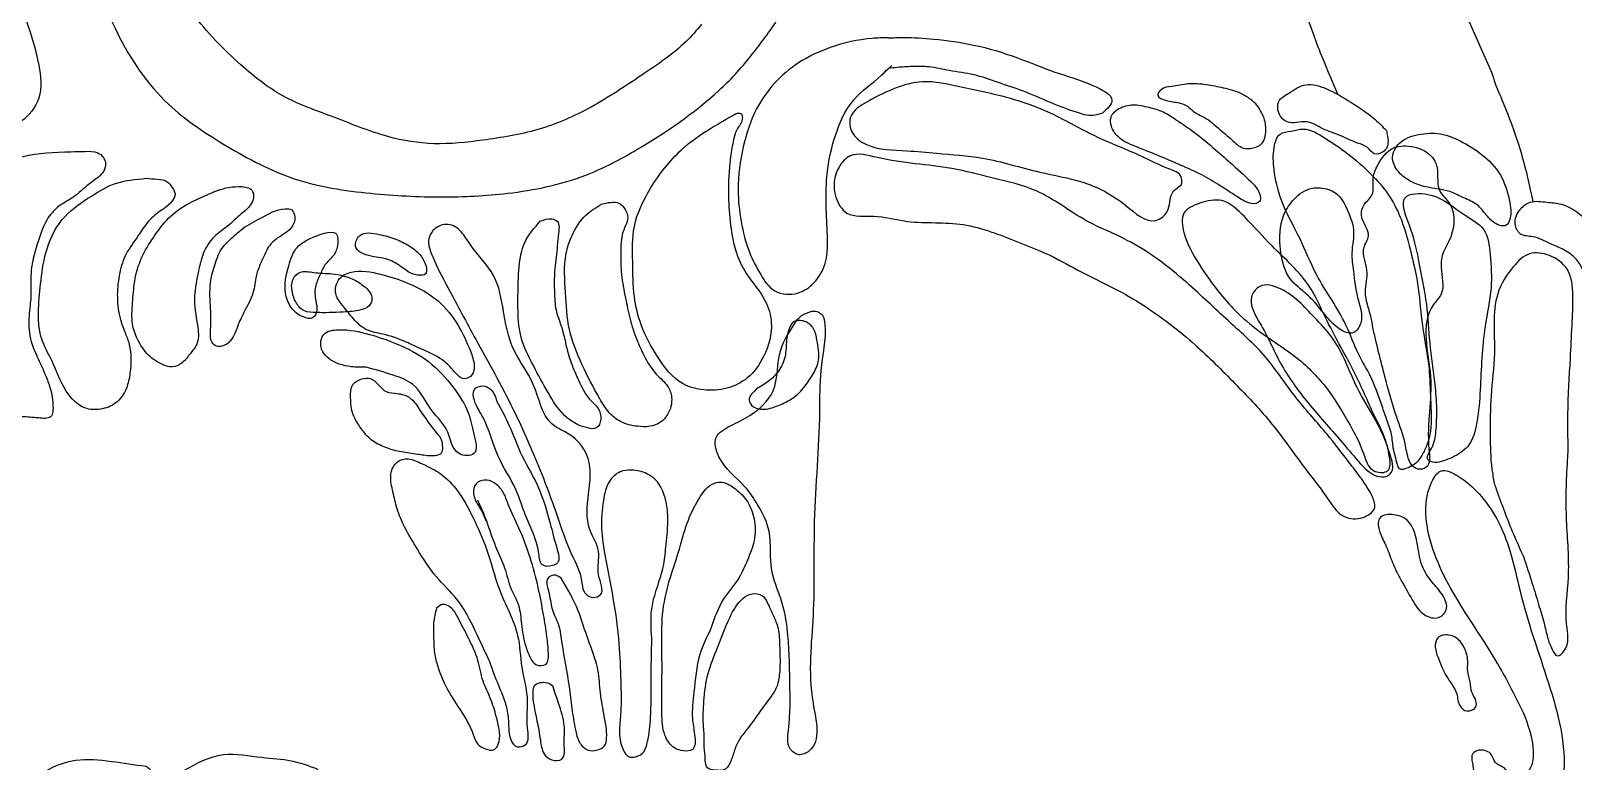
# Model space of a CAD drawing. Header units: millimetres. Extents: x 0 to 1128, y 0 to 3594.
# Drawn here: x 398 to 511.7, y 3425.9 to 3479.7 of the extents above; entities that cross this region are included whole.
import ezdxf

# ---------------------------------------------------------------- set-up
doc = ezdxf.new("R2010")
doc.units = ezdxf.units.MM
doc.layers.add('ceco.net 396 Corinthian column', color=7, linetype='Continuous')

msp = doc.modelspace()

# ---------------------------------------------------------------- linework, layer by layer
at = {"layer": 'ceco.net 396 Corinthian column'}
msp.add_lwpolyline([(435.77, 3530.87), (446.48, 3529.47), (458.35, 3525.9), (468.76, 3520.38), (476.4, 3515.67), (484.69, 3508.52), (493.96, 3498.1), (499, 3491.28), (502.09, 3484.79), (505.67, 3476.67), (505.99, 3475.69)], dxfattribs=at)
for points, knots in [([(538, 3455.1), (538, 3455.1), (537.17, 3462.76), (532.79, 3472.55), (527.93, 3487.28), (521.97, 3500.73), (513.03, 3512.15), (505.06, 3522.66), (496.92, 3530.96), (488.51, 3536.93), (480.5, 3541.17), (473.63, 3543.6), (467.62, 3547.02), (460.66, 3548.17), (453.06, 3548.61), (445.7, 3548.81), (438.8, 3548.99), (432.25, 3548.61), (427.93, 3547.92), (425.8, 3547.58), (425.56, 3547.52), (422.2, 3546.77), (416.24, 3544.61), (408.54, 3539.74), (402.63, 3533.16), (400.4, 3524.95), (398.02, 3517.62), (398.49, 3509.48), (398.85, 3501.45), (399.89, 3493.51), (401.85, 3486.35), (403.85, 3479.76), (407.57, 3474.29), (412.44, 3471.13), (417.34, 3468.48), (422.87, 3467.68), (428.13, 3467.39), (433.47, 3467.65), (438.44, 3468.66), (443.57, 3471.39), (447.64, 3474.17), (450.24, 3476.83), (451.17, 3478.02)], [0.3376614, 0.3376614, 0.3376614, 0.3376614, 0.3382944, 0.3515998, 0.360868, 0.3717395, 0.3829936, 0.3919379, 0.4001556, 0.4078907, 0.4140453, 0.4195997, 0.4235408, 0.4288041, 0.4345377, 0.4399676, 0.4446365, 0.4494088, 0.4540486, 0.4540486, 0.4540486, 0.4545871, 0.4614571, 0.4675179, 0.4741493, 0.4798402, 0.4856358, 0.4905795, 0.497184, 0.5030103, 0.5077316, 0.5131545, 0.51778, 0.521578, 0.5255443, 0.5296657, 0.5334308, 0.5369072, 0.5411632, 0.5441804, 0.549404, 0.5515082, 0.5515082, 0.5515082, 0.5515082]), ([(447.42, 3480.21), (447.06, 3479.77), (445.78, 3478.31), (442.91, 3476.4), (439.39, 3474.02), (435.43, 3472.29), (431.47, 3471.66), (427.75, 3471.24), (423.92, 3471.87), (420.39, 3473.38), (416.52, 3474.69), (413.1, 3477.38), (409.63, 3480.98), (407.27, 3485.27), (405.92, 3489.34), (404.66, 3493.1), (404.06, 3497.08), (403.68, 3501.57), (403.53, 3506.07), (403.15, 3510.55), (403.24, 3514.51), (403.9, 3518.06), (405.32, 3523), (406.68, 3528.89), (411.5, 3533.63), (415.4, 3537.38), (420.42, 3540.06), (425.95, 3541.95), (431.46, 3543.81), (437.18, 3544.41), (442.65, 3544.69), (449.35, 3544.97), (456.34, 3543.09), (463.65, 3541.84), (469.76, 3539.38), (475.33, 3536.73), (481, 3534.02), (486.66, 3529.6), (491.99, 3524.58), (497.05, 3518.91), (502.4, 3513.49), (507.66, 3507.77), (512.2, 3501.26), (515.75, 3494.98), (519.11, 3488.85), (521.97, 3483.15), (524.17, 3477.58), (525.37, 3472.47), (527.53, 3467.64), (529.22, 3462.94), (529.84, 3459.07), (530.09, 3457.66), (530.26, 3455.94)], [0.1414173, 0.1414173, 0.1414173, 0.1414173, 0.1426489, 0.1455933, 0.1487545, 0.1518165, 0.1547788, 0.1573651, 0.159833, 0.1630226, 0.1656089, 0.1685633, 0.1722784, 0.1763226, 0.178961, 0.1815104, 0.1848382, 0.1875854, 0.1911981, 0.1945302, 0.197267, 0.1996937, 0.2022624, 0.2083876, 0.2121994, 0.2165496, 0.2200131, 0.224325, 0.2291429, 0.2324503, 0.2366637, 0.2409541, 0.2467774, 0.2521241, 0.2568884, 0.2608769, 0.2654286, 0.2703562, 0.2762446, 0.2811817, 0.2866854, 0.2926408, 0.2978881, 0.3037268, 0.3081588, 0.3129326, 0.3174277, 0.3210177, 0.324186, 0.3288149, 0.3316196, 0.3318436, 0.3318436, 0.3318436, 0.3318436]), ([(384, 3533.92), (382.66, 3531.68), (379.11, 3525.75), (379.83, 3515.24), (378.46, 3505.19), (379.5, 3496.36), (381.2, 3488.88), (383.44, 3482.2), (386.01, 3476.89), (389.18, 3473.75), (392.12, 3471.82), (394.79, 3472.15), (397.26, 3472.75), (398.88, 3474.77), (398.57, 3477.6), (397.36, 3481.29), (395.75, 3486.26), (394.23, 3492.78), (392.85, 3499.33), (391.95, 3506.43), (392.24, 3513.56), (392.91, 3520.69), (394.97, 3526.26), (395.27, 3529.62), (395.65, 3532.69), (392.44, 3532.15), (389.94, 3532.58), (387.66, 3533.68), (385.65, 3534.35), (384.56, 3534.06), (384, 3533.92)], [0, 0, 0, 0, 0.0306123, 0.0810081, 0.1206157, 0.1519404, 0.1862542, 0.2119886, 0.2361488, 0.2555156, 0.2650517, 0.2765123, 0.2861373, 0.2948867, 0.3044865, 0.3183326, 0.3417811, 0.3664871, 0.3982415, 0.4216022, 0.4516764, 0.4830858, 0.5073809, 0.5196165, 0.5270211, 0.536585, 0.5483099, 0.5596855, 0.5662157, 0.5729088, 0.5729088, 0.5729088, 0.5729088]), ([(451.17, 3478.02), (451.82, 3478.85), (453.6, 3481.12), (455.41, 3485.89), (457.16, 3491.69), (457.39, 3498.68), (457.19, 3506.09), (455.73, 3513.97), (451.29, 3520.81), (446.19, 3526.82), (440.09, 3530.05), (433.99, 3531.35), (427.92, 3530.36), (421.65, 3528.01), (416.68, 3522.96), (414.43, 3516.36), (413.35, 3508.83), (414.07, 3501.41), (416.02, 3494.34), (419.67, 3488.77), (424.72, 3485.77), (429.91, 3484.5), (433.07, 3485.51), (434.52, 3485.98)], [0, 0, 0, 0, 0.0125503, 0.0342219, 0.0603169, 0.0845329, 0.1170004, 0.1491686, 0.1782946, 0.2131798, 0.2421209, 0.258768, 0.2867932, 0.3141331, 0.3373985, 0.368765, 0.3954369, 0.427803, 0.4568552, 0.4825902, 0.5047343, 0.525754, 0.5437021, 0.5437021, 0.5437021, 0.5437021]), ([(452.1, 3519.41), (451.05, 3520.47), (459.46, 3516.81), (462.77, 3515.4), (470.12, 3510.61), (475.31, 3505.66), (479.88, 3500.67), (483.44, 3495.76), (486.84, 3491.13), (489.32, 3486.17), (491.37, 3482.38), (492.5, 3479.67), (492.85, 3478.51), (494.34, 3475.03)], [0, 0, 0, 0, 0.00320952, 0.00868314, 0.01429805, 0.01991591, 0.02460765, 0.02873317, 0.03297341, 0.03694678, 0.04062835, 0.04225025, 0.04324889, 0.04324889, 0.04324889, 0.04324889]), ([(461.2, 3479.21), (460.8, 3479.21), (459.35, 3479.17), (457.06, 3478.65), (453.9, 3477.19), (451.48, 3474.56), (450.39, 3471.12), (450, 3468.28), (450.29, 3465.67), (450.82, 3463.52), (451.7, 3461.82), (452.7, 3460.31), (454.49, 3460.2), (455.84, 3461.11), (456.78, 3462.76), (456.66, 3465.59), (456.48, 3468.75), (457.2, 3472.05), (458.39, 3474.77), (460.29, 3476.01), (461.19, 3476.95), (461.45, 3477.16)], [0.00293554, 0.00293554, 0.00293554, 0.00293554, 0.00379088, 0.00606417, 0.00792895, 0.01122402, 0.01334612, 0.01563438, 0.01731952, 0.01899944, 0.02033034, 0.0214809, 0.02267738, 0.02369913, 0.02488712, 0.02656788, 0.02965169, 0.03169971, 0.03382939, 0.03578507, 0.0365184, 0.0365184, 0.0365184, 0.0365184]), ([(461.2, 3479.21), (460.8, 3479.21), (459.35, 3479.17), (457.06, 3478.65), (453.9, 3477.19), (451.48, 3474.56), (450.39, 3471.12), (450, 3468.28), (450.29, 3465.67), (450.82, 3463.52), (451.7, 3461.82), (452.7, 3460.31), (454.49, 3460.2), (455.84, 3461.11), (456.78, 3462.76), (456.66, 3465.59), (456.48, 3468.75), (457.2, 3472.05), (458.39, 3474.77), (460.29, 3476.01), (461.19, 3476.95), (461.19, 3476.95)], [0.00293554, 0.00293554, 0.00293554, 0.00293554, 0.00379088, 0.00606417, 0.00792895, 0.01122402, 0.01334612, 0.01563438, 0.01731952, 0.01899944, 0.02033034, 0.0214809, 0.02267738, 0.02369913, 0.02488712, 0.02656788, 0.02965169, 0.03169971, 0.03382939, 0.03578507, 0.0365184, 0.0365184, 0.0365184, 0.0365184]), ([(461.2, 3479.21), (461.57, 3479.22), (462.68, 3479.26), (464.79, 3479.13), (467.64, 3478.73), (470.58, 3477.84), (473.55, 3476.6), (475.67, 3476.03), (478.2, 3474.79), (477.33, 3473.97), (476.99, 3473.66)], [0, 0, 0, 0, 0.00443875, 0.01329793, 0.02513215, 0.03857519, 0.05029833, 0.06204435, 0.06921484, 0.07380199, 0.07380199, 0.07380199, 0.07380199]), ([(476.99, 3473.66), (476.75, 3473.58), (476.11, 3473.38), (474.78, 3473.8), (473.09, 3474.43), (471.18, 3475.31), (469.28, 3475.9), (467.51, 3476.56), (465.79, 3476.73), (464.29, 3477.12), (463, 3477.1), (462, 3477.05), (461.41, 3476.97), (461.19, 3476.95)], [0, 0, 0, 0, 0.00293345, 0.00780829, 0.01596082, 0.02479986, 0.0326956, 0.03981642, 0.04716396, 0.05318957, 0.05820428, 0.06249785, 0.06520881, 0.06520881, 0.06520881, 0.06520881]), ([(482.8, 3468.37), (482.53, 3468.18), (481.87, 3467.71), (482.03, 3466.41), (480.47, 3465.24), (478.34, 3467.34), (475.72, 3468.68), (471.95, 3469.31), (468.48, 3470.44), (465.14, 3470.64), (462.29, 3470.95), (460.01, 3470.91), (458.42, 3472.07), (458.2, 3473.69), (459.9, 3474.65), (461.61, 3475.54), (463.93, 3476.18), (466.79, 3475.5), (469.9, 3474.9), (473.29, 3473.71), (476.33, 3471.89), (479.48, 3470.71), (481.43, 3469.68), (482.82, 3469.22), (482.85, 3468.61), (482.81, 3468.41), (482.8, 3468.37)], [0, 0, 0, 0, 0.003702, 0.0091885, 0.0134744, 0.0231659, 0.0379242, 0.0505418, 0.0678892, 0.0814533, 0.0901532, 0.102348, 0.1078057, 0.1119237, 0.1194207, 0.1277132, 0.1361249, 0.1470581, 0.1621301, 0.1741658, 0.1895645, 0.2045521, 0.2132805, 0.2175588, 0.2194223, 0.2199333, 0.2199333, 0.2199333, 0.2199333]), ([(488.4, 3474.23), (488.61, 3473.88), (489.02, 3473.23), (489.06, 3472.23), (488.84, 3471.36), (488.11, 3471.04), (487.23, 3471), (486.45, 3471.77), (485.55, 3472.53), (484.65, 3473.33), (483.74, 3473.67), (483.25, 3474.23), (482.51, 3474.47), (481.84, 3474.52), (480.87, 3474.84), (481.37, 3475.57), (482.23, 3475.61), (483.33, 3475.88), (484.63, 3475.77), (485.94, 3475.51), (487.08, 3475.22), (487.89, 3474.7), (488.24, 3474.38), (488.4, 3474.23)], [0, 0, 0, 0, 0.00484816, 0.00894975, 0.01176917, 0.01478948, 0.0176828, 0.02182961, 0.02695347, 0.03211146, 0.03599831, 0.03822027, 0.04081662, 0.04474168, 0.04755259, 0.04949487, 0.05277407, 0.05765023, 0.06296033, 0.06811434, 0.07368046, 0.07682314, 0.07938507, 0.07938507, 0.07938507, 0.07938507]), ([(497.92, 3472.37), (497.61, 3472.69), (496.83, 3473.49), (495.27, 3474.48), (493.71, 3475.44), (491.97, 3475.97), (490.88, 3475.21), (489.86, 3474.64), (489.89, 3473.61), (490.7, 3472.7), (492.05, 3473.26), (493.24, 3472.42), (494.54, 3472.05), (495.58, 3471.48), (496.54, 3471.23), (496.95, 3470.53), (497.65, 3470.71), (498.05, 3471.18), (498.05, 3471.79), (497.96, 3472.18), (497.92, 3472.37)], [0, 0, 0, 0, 0.00525106, 0.01338173, 0.02172902, 0.02760958, 0.03327117, 0.03705192, 0.04038012, 0.04399364, 0.04976861, 0.05484255, 0.06032747, 0.06589736, 0.06907695, 0.0717503, 0.07423336, 0.07628003, 0.07873071, 0.08112194, 0.08112194, 0.08112194, 0.08112194]), ([(505.99, 3475.69), (506.47, 3474.57), (507.28, 3472.64), (508.09, 3469.97), (508.44, 3468.45), (508.72, 3467.13)], [0, 0, 0, 0, 0.002620993, 0.004509743, 0.005979415, 0.005979415, 0.005979415, 0.005979415]), ([(449.91, 3473.6), (449.3, 3473.25), (447.91, 3472.47), (445.59, 3470.85), (443.67, 3468.34), (442.27, 3465.49), (442.35, 3462.69), (442.36, 3460.26), (442.93, 3457.84), (444.13, 3455.65), (445.59, 3453.68), (447.62, 3453.15), (449.3, 3453.26), (450.97, 3454.07), (452.2, 3455.83), (452.77, 3457.91), (452.13, 3460.13), (450.72, 3461.61), (449.8, 3463.61), (449.5, 3465.67), (449.38, 3467.52), (449.42, 3469.11), (449.54, 3470.42), (449.73, 3471.51), (449.93, 3472.37), (450.31, 3472.83), (450.46, 3473.25), (450.39, 3473.64), (450.09, 3473.69), (449.96, 3473.62), (449.91, 3473.6)], [0, 0, 0, 0, 0.0084307, 0.0190149, 0.0334644, 0.0457084, 0.055997, 0.0662845, 0.0747955, 0.0852224, 0.0962222, 0.1024938, 0.1092858, 0.1160167, 0.1238898, 0.1341669, 0.1406739, 0.1504101, 0.1581489, 0.1665558, 0.1750918, 0.1802527, 0.1855761, 0.1907027, 0.1935486, 0.1958749, 0.1976696, 0.19884, 0.199976, 0.200604, 0.200604, 0.200604, 0.200604]), ([(488.12, 3468.43), (487.61, 3468.91), (486.69, 3469.77), (485.23, 3471.03), (483.9, 3472.18), (482.57, 3473.06), (481.5, 3473.8), (480.38, 3474.1), (479.28, 3474.36), (478.25, 3474.1), (477.51, 3473.47), (477.61, 3472.57), (478.24, 3471.66), (479.64, 3471.1), (481.2, 3470.5), (482.78, 3469.8), (484.3, 3469.15), (485.56, 3468.37), (486.64, 3467.67), (487.46, 3467.13), (488.2, 3466.87), (488.71, 3467.21), (488.59, 3467.7), (488.39, 3468.08), (488.21, 3468.32), (488.12, 3468.43)], [0, 0, 0, 0, 0.008401, 0.0150104, 0.0230138, 0.0293659, 0.034041, 0.0383714, 0.0431533, 0.0472983, 0.050811, 0.0534772, 0.0572391, 0.0635827, 0.0707605, 0.0774906, 0.0841594, 0.0903515, 0.0952579, 0.0993305, 0.1023988, 0.1037801, 0.1056, 0.1074953, 0.1091425, 0.1091425, 0.1091425, 0.1091425]), ([(498.42, 3448.94), (498.47, 3448.75), (498.59, 3448.35), (498.68, 3447.86), (498.88, 3447.26), (499.57, 3447.51), (500.12, 3447.82), (500.59, 3448.45), (500.95, 3449.24), (501.32, 3450.63), (501.14, 3452.53), (501.13, 3455.14), (500.51, 3457.83), (500.34, 3460.81), (499.74, 3463.4), (499.13, 3465.68), (498.24, 3467.52), (496.93, 3469.08), (495.3, 3470.55), (493.61, 3471.69), (492.06, 3472.66), (490.93, 3472.31), (489.91, 3472.22), (489.53, 3470.9), (489.61, 3469.3), (490.14, 3466.95), (491.57, 3464.53), (492.84, 3461.26), (494.81, 3458.69), (495.71, 3456.01), (496.85, 3454.22), (497.42, 3452.56), (497.94, 3451.09), (498.33, 3450.03), (498.39, 3449.28), (498.42, 3448.94)], [0, 0, 0, 0, 0.0023244, 0.0049394, 0.0062787, 0.0088443, 0.0114652, 0.0143425, 0.0178255, 0.0220019, 0.0312845, 0.0402791, 0.0531535, 0.0639997, 0.0758471, 0.0847534, 0.0921202, 0.1000032, 0.1089115, 0.1180557, 0.1250415, 0.128688, 0.1319612, 0.1362493, 0.1426873, 0.1517666, 0.1643599, 0.1760842, 0.193467, 0.2024196, 0.2094835, 0.218717, 0.2232092, 0.2280902, 0.2321503, 0.2321503, 0.2321503, 0.2321503]), ([(496.94, 3457.72), (497.25, 3456.44), (497.77, 3454.26), (498.57, 3451.45), (499.31, 3449.55), (499.46, 3448.24), (499.89, 3447.46), (500.46, 3447.35), (501.2, 3447.64), (500.77, 3450.57), (501.72, 3453.91), (500.24, 3458.46), (502.33, 3460.54), (501.86, 3462.02), (502.03, 3463.37), (502.89, 3464.71), (503.16, 3466.69), (501.42, 3468.05), (501.97, 3469.83), (500.86, 3470.89), (499.75, 3471.25), (498.25, 3471.32), (497.31, 3470), (496.82, 3468.79), (497.1, 3467.6), (496.11, 3466.95), (496, 3465.72), (496.89, 3464.73), (495.94, 3463.51), (496.73, 3462.08), (496.16, 3460.38), (496.76, 3458.96), (496.89, 3458.05), (496.94, 3457.72)], [0, 0, 0, 0, 0.0157252, 0.0267283, 0.0349578, 0.0398018, 0.0425392, 0.0448296, 0.0460401, 0.0514979, 0.0728139, 0.09392, 0.0977791, 0.1056307, 0.1101672, 0.1136799, 0.1246738, 0.1294772, 0.1376728, 0.1425942, 0.1459332, 0.1517741, 0.158765, 0.1632357, 0.1675034, 0.1714978, 0.1755614, 0.1808136, 0.1846479, 0.1912148, 0.1977357, 0.2048654, 0.208779, 0.208779, 0.208779, 0.208779]), ([(507.03, 3467.06), (506.88, 3467.68), (506.57, 3468.98), (505.23, 3470.5), (503.62, 3471.52), (501.98, 3472.26), (500.3, 3472.15), (498.89, 3471.67), (498.18, 3470.42), (498.7, 3469.34), (499.62, 3468.61), (500.95, 3468.11), (502.42, 3468.03), (503.61, 3467.39), (504.64, 3466.99), (505.28, 3466.14), (505.85, 3465.49), (506.77, 3465.2), (507.05, 3465.83), (507.13, 3466.39), (507.07, 3466.81), (507.03, 3467.06)], [0, 0, 0, 0, 0.0074677, 0.01577771, 0.0232217, 0.03033845, 0.03676807, 0.0428254, 0.04743975, 0.05186772, 0.05577383, 0.06144078, 0.06846135, 0.07298071, 0.07739404, 0.08145151, 0.08518553, 0.08827003, 0.09026939, 0.09219658, 0.09523184, 0.09523184, 0.09523184, 0.09523184]), ([(400.9, 3470.81), (399.71, 3470.77), (397.57, 3470.69), (394.5, 3469.46), (391.3, 3467.66), (390.75, 3463.76), (390.88, 3460.41), (391.63, 3457.76), (392.32, 3455.57), (393.24, 3453.96), (394.13, 3452.43), (395.51, 3451.34), (397.15, 3451.28), (398.34, 3451.2), (399.6, 3451.06), (399.61, 3452.4), (399.42, 3453.38), (398.95, 3454.56), (398.45, 3455.63), (397.87, 3456.96), (397.75, 3458.45), (398.04, 3460.21), (397.85, 3462.16), (398.47, 3464.15), (399.04, 3465.82), (400.04, 3466.9), (401.22, 3467.44), (402.05, 3468.32), (402.86, 3468.85), (403.39, 3469.36), (403.52, 3469.94), (403.32, 3470.46), (402.78, 3470.85), (401.91, 3470.84), (401.25, 3470.82), (400.9, 3470.81)], [0, 0, 0, 0, 0.014063, 0.0252678, 0.0395687, 0.0547777, 0.0684558, 0.0800107, 0.0874343, 0.0957401, 0.1020568, 0.1085764, 0.1156661, 0.1205884, 0.1241129, 0.1276846, 0.1332285, 0.1370999, 0.1425759, 0.1473766, 0.1543024, 0.1600102, 0.1686266, 0.1773186, 0.184649, 0.1894445, 0.1943227, 0.1999519, 0.2036413, 0.2059605, 0.2084274, 0.2102831, 0.2122481, 0.2159972, 0.2202124, 0.2202124, 0.2202124, 0.2202124]), ([(496.74, 3445.68), (496.74, 3445.68), (496.74, 3445.68), (497.29, 3444.45), (496.08, 3443.65), (494.49, 3443.77), (493.39, 3445.62), (491.55, 3447.86), (489.52, 3450.87), (486.67, 3453.8), (483.79, 3456.73), (480.85, 3458.99), (478.1, 3460.66), (475.72, 3461.74), (473.28, 3463.17), (470.17, 3464.39), (466.55, 3465.79), (462.92, 3465.43), (460.28, 3466.22), (458.15, 3465.88), (457.03, 3467.7), (457.21, 3469.42), (458.53, 3470.89), (461.68, 3469.94), (465.07, 3469.87), (468.97, 3468.83), (472.53, 3468.06), (475.42, 3465.7), (479.51, 3464.14), (482.96, 3461.49), (486.05, 3458.47), (489.07, 3455.89), (491.07, 3452.73), (493.42, 3450.2), (494.91, 3448.23), (495.91, 3446.95), (496.35, 3446.33), (496.74, 3445.68)], [0, 0, 0, 0, 0.00141345, 0.00219413, 0.00294089, 0.00394091, 0.0053544, 0.00719283, 0.0103444, 0.01305831, 0.0159932, 0.01917751, 0.02101592, 0.02289604, 0.02480019, 0.02708435, 0.03008966, 0.03303636, 0.03465314, 0.03609187, 0.03711716, 0.0387213, 0.03955292, 0.04098434, 0.04497832, 0.04722106, 0.04958782, 0.05271505, 0.05504547, 0.05896225, 0.06193494, 0.06437125, 0.06747031, 0.0699037, 0.07179691, 0.07276823, 0.07341438, 0.07341438, 0.07341438, 0.07341438]), ([(406.48, 3468.85), (405.7, 3468.78), (404.25, 3468.66), (402.29, 3467.47), (400.26, 3466.13), (399.05, 3463.8), (398.7, 3461.41), (398.48, 3459.22), (398.55, 3457.12), (399.68, 3455.22), (400.29, 3453.29), (401.66, 3451.81), (403.12, 3451.75), (404.33, 3452.19), (405.06, 3453.28), (405.36, 3454.84), (405.39, 3456.33), (404.83, 3457.64), (404.42, 3458.8), (404.28, 3460.27), (404.46, 3461.84), (404.93, 3463.37), (405.86, 3464.52), (406.56, 3465.71), (407.49, 3466.44), (408.26, 3466.94), (408.72, 3467.66), (408.37, 3468.21), (408.01, 3468.71), (407.26, 3468.79), (406.75, 3468.83), (406.48, 3468.85)], [0, 0, 0, 0, 0.0091667, 0.01713, 0.0269281, 0.0378101, 0.047135, 0.0556175, 0.0642919, 0.0714642, 0.0813924, 0.0887531, 0.0933497, 0.0980968, 0.1035239, 0.1080523, 0.1170407, 0.1206077, 0.1250633, 0.1316169, 0.137995, 0.1439548, 0.1503075, 0.1554878, 0.1603613, 0.1639949, 0.1669097, 0.169038, 0.1711591, 0.1740667, 0.177376, 0.177376, 0.177376, 0.177376]), ([(413.54, 3468.24), (413.21, 3468.24), (412.29, 3468.22), (410.93, 3467.62), (409.34, 3466.93), (407.96, 3465.88), (406.97, 3464.46), (406.04, 3463.01), (405.57, 3461.33), (405.47, 3459.68), (405.35, 3458.22), (405.8, 3456.89), (406.55, 3455.78), (407.51, 3455.14), (408.4, 3454.85), (409.16, 3455.18), (409.68, 3455.9), (410.42, 3456.76), (410.2, 3458.34), (409.91, 3460.02), (410.28, 3461.81), (410.6, 3463.34), (411.36, 3464.57), (412.52, 3465.29), (413.34, 3466.16), (414.14, 3466.74), (414.41, 3467.35), (414.38, 3467.79), (414.22, 3468.05), (413.93, 3468.2), (413.7, 3468.22), (413.54, 3468.24)], [0, 0, 0, 0, 0.00394, 0.010855, 0.0174338, 0.0247081, 0.0311201, 0.0379842, 0.0452193, 0.051578, 0.057702, 0.0624151, 0.0681381, 0.0732922, 0.0760206, 0.0788661, 0.0824794, 0.0866145, 0.0917179, 0.1003305, 0.1071444, 0.1132856, 0.118893, 0.1238374, 0.129333, 0.1331041, 0.1354172, 0.1369873, 0.138125, 0.1389213, 0.1408106, 0.1408106, 0.1408106, 0.1408106]), ([(492.63, 3459.73), (492.97, 3459.3), (493.53, 3458.59), (494.36, 3457.72), (495.51, 3457.19), (496.34, 3458.53), (495.67, 3460.08), (495.54, 3461.8), (495.27, 3463.47), (495.67, 3464.99), (495.08, 3466.43), (494.5, 3467.73), (493.29, 3468.19), (492.02, 3468.14), (490.97, 3467.27), (490.21, 3466.04), (489.99, 3464.42), (490.16, 3462.91), (490.71, 3461.36), (491.75, 3460.59), (492.39, 3459.97), (492.63, 3459.73)], [0, 0, 0, 0, 0.0064811, 0.0106279, 0.0150086, 0.0185228, 0.0260775, 0.0338945, 0.039303, 0.0461116, 0.051743, 0.0575301, 0.0623645, 0.0661219, 0.0721718, 0.0776359, 0.0831038, 0.0913551, 0.0956615, 0.1022397, 0.1062801, 0.1062801, 0.1062801, 0.1062801]), ([(502.79, 3448.26), (503.21, 3448.5), (504.19, 3449.07), (504.69, 3451.06), (504.9, 3454), (504.99, 3457.35), (505.75, 3460.65), (505.61, 3463), (505.37, 3465.21), (503.56, 3466.14), (502.15, 3467.37), (500.64, 3467.81), (498.66, 3467.56), (499.94, 3464.84), (500.34, 3462.51), (500.97, 3459.63), (501.09, 3456.63), (501.49, 3454.07), (501.67, 3451.91), (501.6, 3450.29), (501.46, 3449.13), (500.68, 3448.1), (501.56, 3447.82), (502.14, 3448.02), (502.57, 3448.17), (502.79, 3448.26)], [0, 0, 0, 0, 0.005534, 0.013124, 0.0227167, 0.0413704, 0.0527555, 0.0625458, 0.0701433, 0.0769505, 0.0852359, 0.0923052, 0.095812, 0.1056755, 0.1157647, 0.1281957, 0.1394935, 0.1518156, 0.1589281, 0.1655391, 0.1705836, 0.1741786, 0.176393, 0.1789684, 0.1817883, 0.1817883, 0.1817883, 0.1817883]), ([(416.16, 3464.45), (416.36, 3464.57), (416.76, 3464.81), (417.31, 3465.28), (417.5, 3465.94), (417.28, 3466.59), (416.18, 3466.66), (415.04, 3465.95), (413.62, 3465.25), (412.67, 3464.35), (411.93, 3463.64), (411.59, 3462.64), (411.16, 3461.42), (411.15, 3460.02), (411.26, 3458.7), (411.22, 3457.73), (411.17, 3456.84), (411.63, 3456.41), (412.2, 3456.45), (412.9, 3456.97), (413.21, 3458.07), (413.83, 3459.26), (414.47, 3460.47), (414.53, 3461.75), (414.97, 3462.71), (415.29, 3463.45), (415.65, 3464.07), (415.98, 3464.31), (416.16, 3464.45)], [0, 0, 0, 0, 0.0027477, 0.0056586, 0.0083579, 0.0106191, 0.0125275, 0.0201448, 0.0264364, 0.0312783, 0.0357229, 0.0384512, 0.0437189, 0.0511427, 0.0547943, 0.0595649, 0.0629651, 0.0646892, 0.0662819, 0.0693183, 0.0745071, 0.079486, 0.0853937, 0.0905298, 0.094439, 0.0979534, 0.1001851, 0.1028226, 0.1028226, 0.1028226, 0.1028226]), ([(440.08, 3466.96), (439.66, 3466.71), (438.72, 3466.15), (437.88, 3464.79), (437.21, 3462.85), (437.4, 3460.47), (437.53, 3457.67), (438.58, 3455.07), (439.65, 3453.01), (440.56, 3451.51), (441.54, 3450.78), (442.57, 3450.54), (443.58, 3450.5), (444.41, 3450.79), (445.07, 3451.54), (445.33, 3452.56), (444.93, 3453.67), (443.9, 3454.45), (443.21, 3455.68), (442.57, 3457.04), (442.12, 3458.46), (441.8, 3460.08), (441.46, 3461.72), (441.47, 3463.34), (441.47, 3464.66), (441.88, 3465.47), (442.05, 3466.14), (441.73, 3466.66), (441.33, 3467.12), (440.69, 3467.09), (440.29, 3467.01), (440.08, 3466.96)], [0, 0, 0, 0, 0.0057475, 0.0129729, 0.0184632, 0.0300372, 0.0409005, 0.0517618, 0.0630998, 0.0687737, 0.0723644, 0.0773761, 0.0810452, 0.084344, 0.0874863, 0.0926333, 0.0961113, 0.1008883, 0.1075785, 0.1126713, 0.1189553, 0.1252734, 0.1323135, 0.1388742, 0.14469, 0.1475152, 0.1498234, 0.1524542, 0.1544006, 0.1567834, 0.159392, 0.159392, 0.159392, 0.159392]), ([(496.94, 3451.53), (497.21, 3451.01), (497.75, 3449.97), (498.14, 3448.66), (498.28, 3447.11), (496.61, 3447.12), (496.19, 3448.94), (495.09, 3450.91), (493.66, 3453.39), (491.44, 3455.67), (488.96, 3457.19), (487.05, 3458.75), (485.49, 3460.49), (484.08, 3462.46), (483, 3464.35), (482.7, 3466.43), (484.25, 3467.1), (485.97, 3467.47), (487.74, 3465.78), (489.66, 3463.56), (492.2, 3461.4), (493.64, 3457.97), (495.41, 3454.99), (496.47, 3452.6), (496.94, 3451.53)], [0, 0, 0, 0, 0.0067599, 0.013807, 0.0177715, 0.0214717, 0.0284324, 0.0369014, 0.0493887, 0.0620879, 0.074444, 0.0840513, 0.091365, 0.1022873, 0.1126274, 0.1182823, 0.1238116, 0.1302533, 0.1383763, 0.1502096, 0.1665745, 0.1768031, 0.1940962, 0.2080107, 0.2080107, 0.2080107, 0.2080107]), ([(515.59, 3461.86), (515.45, 3462.24), (515.01, 3463.44), (513.82, 3464.79), (512.38, 3466.11), (511.12, 3466.99), (509.71, 3467.07), (508.58, 3467.27), (507.66, 3466.54), (507.26, 3465.59), (507.75, 3464.56), (508.91, 3464.62), (509.85, 3464.06), (510.93, 3463.65), (511.8, 3463.11), (512.38, 3462.24), (512.76, 3461.38), (513.33, 3460.59), (514.15, 3460.14), (515.16, 3460.26), (515.46, 3461.1), (515.54, 3461.59), (515.59, 3461.86)], [0, 0, 0, 0, 0.00486844, 0.01521272, 0.02084605, 0.02842266, 0.03264453, 0.03762016, 0.04132085, 0.04572214, 0.04910278, 0.05277242, 0.05813052, 0.06205016, 0.06663055, 0.07005228, 0.07432176, 0.07786284, 0.08142233, 0.08528651, 0.08795446, 0.09127091, 0.09127091, 0.09127091, 0.09127091]), ([(432.81, 3459.03), (432.66, 3459.96), (432.35, 3461.81), (430.67, 3463.39), (429.85, 3464.81), (428.92, 3465.62), (427.76, 3465.31), (427.11, 3464.26), (427.77, 3462.53), (429.09, 3460.11), (430.68, 3457.09), (432.84, 3453.28), (434.88, 3449.06), (436.56, 3444.67), (437.61, 3441.41), (438.61, 3439.63), (438.62, 3438.33), (439.33, 3437.82), (440.39, 3438.23), (439.53, 3439.77), (440.11, 3441.36), (438.26, 3443.98), (439.95, 3447.27), (438.06, 3449.94), (435.71, 3450.75), (435.3, 3453.73), (433.31, 3456.14), (432.95, 3458.2), (432.76, 3459.29)], [0, 0, 0, 0, 0.0109376, 0.0218482, 0.0262872, 0.0307272, 0.0352291, 0.0386593, 0.0442206, 0.0556028, 0.0725231, 0.0845654, 0.1079852, 0.1282412, 0.1406671, 0.1488388, 0.1521895, 0.1553931, 0.1575724, 0.1634589, 0.1703425, 0.177209, 0.198121, 0.205978, 0.2131992, 0.2258621, 0.2372823, 0.2502079, 0.2502079, 0.2502079, 0.2502079]), ([(435.54, 3465.71), (435.1, 3465.21), (434.25, 3464.23), (433.9, 3462.21), (433.88, 3459.88), (433.85, 3457.32), (435.01, 3455.03), (436.06, 3453.09), (437.03, 3451.49), (438.17, 3450.69), (438.96, 3450.44), (439.78, 3450.29), (440.07, 3451.14), (439.85, 3451.97), (439.08, 3452.55), (438.52, 3453.55), (437.99, 3454.73), (437.45, 3456.2), (437.21, 3457.73), (436.61, 3459.11), (436.57, 3460.47), (436.53, 3461.9), (436.76, 3463.27), (436.81, 3464.45), (436.94, 3465.17), (436.85, 3465.74), (436.23, 3465.93), (435.81, 3465.8), (435.54, 3465.71)], [0, 0, 0, 0, 0.0078616, 0.0151686, 0.0237418, 0.0358855, 0.0449265, 0.0538514, 0.0623539, 0.0669675, 0.0699727, 0.0725859, 0.0754449, 0.0786476, 0.0825149, 0.086466, 0.0922048, 0.0979856, 0.1050674, 0.1105479, 0.1157925, 0.1210145, 0.1276994, 0.1323645, 0.1349444, 0.1366438, 0.1384256, 0.1418044, 0.1418044, 0.1418044, 0.1418044]), ([(418.41, 3464.34), (418.12, 3464.17), (417.38, 3463.75), (416.9, 3462.22), (416.55, 3460.69), (417.07, 3459.26), (417.84, 3458.65), (418.79, 3458.4), (419.13, 3459.15), (418.94, 3459.9), (418.84, 3460.83), (419.28, 3461.67), (419.59, 3462.51), (420.29, 3463.07), (420.63, 3463.84), (420.64, 3465), (419.38, 3464.78), (418.78, 3464.51), (418.41, 3464.34)], [0, 0, 0, 0, 0.00385598, 0.00994788, 0.017956, 0.02243692, 0.02705032, 0.02976226, 0.03223706, 0.03508034, 0.03912621, 0.04288136, 0.04619727, 0.04963514, 0.05301613, 0.05669511, 0.05993332, 0.06507769, 0.06507769, 0.06507769, 0.06507769]), ([(425.86, 3463.88), (425.54, 3464.06), (424.83, 3464.44), (423.64, 3464.72), (422.23, 3464.99), (421.64, 3463.56), (423.14, 3463), (424.39, 3462.97), (425.34, 3462.27), (426.03, 3461.79), (426.57, 3461.69), (427.14, 3461.7), (427.16, 3462.29), (426.98, 3462.71), (426.63, 3463.33), (426.18, 3463.65), (425.86, 3463.88)], [0, 0, 0, 0, 0.00435882, 0.00949155, 0.01526744, 0.01843747, 0.02386947, 0.02945396, 0.03425778, 0.03742178, 0.03917144, 0.04109772, 0.04293013, 0.04484189, 0.04667292, 0.05129066, 0.05129066, 0.05129066, 0.05129066]), ([(511.33, 3448.86), (511.31, 3449.73), (511.26, 3451.98), (511.47, 3455.01), (511.6, 3457.94), (511.73, 3460.1), (511.54, 3462.2), (510.05, 3463.25), (508.39, 3463.51), (507.04, 3462.16), (505.58, 3459.79), (506.07, 3456.33), (505.57, 3452.91), (505.57, 3450.05), (505.59, 3447.88), (505.81, 3446.7), (505.87, 3446.35)], [0, 0, 0, 0, 0.010368, 0.0267781, 0.0363332, 0.0451451, 0.0531604, 0.0596243, 0.0655233, 0.0714505, 0.08077, 0.0981699, 0.110687, 0.1221896, 0.1322335, 0.1364862, 0.1364862, 0.1364862, 0.1364862]), ([(422.77, 3460.71), (422.49, 3460.93), (421.73, 3461.51), (420.3, 3461.86), (418.95, 3461.84), (417.85, 3462.1), (417.14, 3461.36), (417.19, 3460.49), (417.47, 3459.68), (418.05, 3458.95), (419.04, 3458.95), (419.99, 3458.93), (421.09, 3459), (422.09, 3459.04), (422.92, 3459.35), (423.16, 3459.88), (423.05, 3460.35), (422.87, 3460.58), (422.77, 3460.71)], [0, 0, 0, 0, 0.00422146, 0.01137842, 0.01670283, 0.02083022, 0.02360983, 0.02754276, 0.03046344, 0.03394042, 0.03772146, 0.04145636, 0.04559098, 0.05073717, 0.05348815, 0.0555856, 0.05699055, 0.05900625, 0.05900625, 0.05900625, 0.05900625]), ([(430.38, 3456.12), (430.1, 3456.76), (429.52, 3458.11), (428.03, 3459.98), (425.93, 3461.14), (423.76, 3461.81), (421.97, 3462.18), (420.55, 3461.53), (420.27, 3460.26), (421.06, 3459.36), (421.74, 3458.46), (422.66, 3457.56), (424.13, 3457.37), (425.45, 3456.87), (426.88, 3456.2), (428.16, 3455.66), (429.07, 3454.8), (429.72, 3453.88), (430.62, 3454.3), (430.71, 3455.2), (430.5, 3455.77), (430.38, 3456.12)], [0, 0, 0, 0, 0.0083367, 0.0174745, 0.0279531, 0.0362936, 0.0448955, 0.0488311, 0.0536644, 0.0577075, 0.0624272, 0.0674494, 0.0723393, 0.0795948, 0.084297, 0.0912971, 0.095695, 0.0998126, 0.1024032, 0.1052614, 0.1096778, 0.1096778, 0.1096778, 0.1096778]), ([(495.99, 3447.81), (495.56, 3448.31), (494.35, 3449.75), (492.29, 3452.02), (490.11, 3454.93), (489.01, 3457.63), (487.55, 3459.79), (488.7, 3461.21), (490.84, 3460.56), (492.3, 3458.88), (494.52, 3456.63), (495.45, 3453.74), (496.92, 3451.43), (497.75, 3449.81), (498.16, 3448.58), (498.61, 3447.25), (497.81, 3446.8), (496.9, 3446.86), (496.36, 3447.43), (495.99, 3447.81)], [0, 0, 0, 0, 0.0078226, 0.0223954, 0.0368608, 0.050136, 0.0592835, 0.0627932, 0.0689329, 0.0818993, 0.0899897, 0.1061561, 0.1170589, 0.122896, 0.1272861, 0.1338417, 0.1349002, 0.1377894, 0.143883, 0.143883, 0.143883, 0.143883]), ([(454.8, 3458.73), (454.44, 3458.4), (454.07, 3457.75), (452.84, 3456.14), (453.21, 3453.19), (451.23, 3451.4), (449.67, 3450.68), (448.19, 3449.86), (448.75, 3447.66), (450.41, 3446.53), (451.67, 3444.67), (452.71, 3442.63), (452.31, 3440.11), (453.35, 3437.86), (453.9, 3435.1), (453.91, 3431.8), (453.99, 3428.95), (453.65, 3426.92), (454.58, 3426.17), (456.37, 3427.06), (455.09, 3431.48), (455.84, 3436.65), (455.57, 3443.99), (456.19, 3449.94), (456.08, 3454.83), (456.67, 3457.14), (456.44, 3458.7), (455.9, 3459.14), (455.44, 3459.08), (454.8, 3458.73)], [0.00175588, 0.00175588, 0.00175588, 0.00175588, 0.00181795, 0.00363516, 0.00585643, 0.00764293, 0.00880368, 0.00977396, 0.01080639, 0.01288677, 0.01406098, 0.01561995, 0.01767122, 0.01924645, 0.02085232, 0.02372099, 0.02624617, 0.02720375, 0.02779105, 0.02837448, 0.03090707, 0.03554629, 0.0405271, 0.04633256, 0.0485168, 0.05097366, 0.0514623, 0.05172452, 0.05239718, 0.05239718, 0.05239718, 0.05239718]), ([(422.69, 3454.93), (423.35, 3454.74), (424.51, 3454.41), (426.5, 3453.7), (427.32, 3451.72), (428.9, 3450.37), (429.02, 3448.4), (431.08, 3448.32), (430.56, 3450.17), (430.29, 3451.71), (429.06, 3453.6), (427.36, 3455.49), (425.1, 3456.63), (422.84, 3457.41), (421.12, 3457.78), (419.39, 3457.56), (419.24, 3456.27), (420.09, 3455.29), (421.36, 3454.91), (422.32, 3454.92), (422.69, 3454.93)], [0, 0, 0, 0, 0.0082785, 0.0145436, 0.0240756, 0.0319439, 0.0390986, 0.0434337, 0.0490975, 0.0556442, 0.0641615, 0.0747711, 0.0858157, 0.0939358, 0.1030407, 0.1075783, 0.1119605, 0.1152936, 0.1224227, 0.1268281, 0.1268281, 0.1268281, 0.1268281]), ([(451.47, 3453.32), (451.78, 3453.5), (452.38, 3453.86), (453.18, 3454.62), (453.66, 3455.7), (453.65, 3456.8), (453.8, 3457.66), (454.16, 3458.4), (455.08, 3458.39), (455.78, 3457.8), (455.95, 3456.71), (456.2, 3455.54), (455.65, 3454.35), (455.07, 3453.54), (454.47, 3452.84), (453.71, 3452.36), (452.76, 3451.93), (451.76, 3451.71), (450.95, 3452.12), (450.89, 3452.89), (451.34, 3453.11), (451.47, 3453.32)], [0, 0, 0, 0, 0.00422106, 0.00829032, 0.0130122, 0.01782996, 0.02126139, 0.02352294, 0.02688915, 0.03029718, 0.03378696, 0.03955968, 0.04418794, 0.04884412, 0.05152326, 0.05508979, 0.05947569, 0.06398483, 0.06696286, 0.06885363, 0.07190529, 0.07190529, 0.07190529, 0.07190529]), ([(428.11, 3449.8), (427.64, 3450.38), (426.88, 3451.32), (426.08, 3452.73), (425.02, 3453.02), (424.16, 3453.01), (423.61, 3453.59), (423.1, 3454.17), (422.27, 3454.09), (421.52, 3453.62), (421.55, 3452.68), (421.54, 3451.63), (422.16, 3450.58), (422.91, 3449.59), (423.93, 3449.03), (425.03, 3448.69), (426.12, 3448.55), (427.05, 3448.39), (427.72, 3448.36), (428.29, 3448.51), (428.32, 3449.07), (428.28, 3449.49), (428.15, 3449.73), (428.11, 3449.8)], [0, 0, 0, 0, 0.00895461, 0.01460128, 0.01825132, 0.02154783, 0.02432803, 0.02751265, 0.03009026, 0.03354021, 0.0369275, 0.04040377, 0.04611092, 0.0507982, 0.05521543, 0.05968115, 0.06445067, 0.06841011, 0.07076247, 0.07271899, 0.07443119, 0.07669434, 0.07769659, 0.07769659, 0.07769659, 0.07769659]), ([(432.33, 3452.4), (432.21, 3452.75), (432.03, 3453.29), (431.28, 3453.63), (430.48, 3453.34), (430.68, 3452.2), (431.66, 3450.82), (432.2, 3448.35), (433.73, 3446.21), (434.46, 3443.65), (435.41, 3442.07), (435.49, 3440.2), (436.33, 3440.21), (437.06, 3440.58), (436.61, 3441.95), (436.21, 3443.69), (435.44, 3446.21), (434.07, 3448.42), (433.3, 3450.59), (432.65, 3451.8), (432.33, 3452.4)], [0, 0, 0, 0, 0.0041963, 0.0064558, 0.0091835, 0.0123277, 0.0179538, 0.0301008, 0.0412625, 0.0490899, 0.0611794, 0.0646936, 0.0676388, 0.0693302, 0.0737372, 0.0811102, 0.0928446, 0.1039094, 0.1122378, 0.1202588, 0.1202588, 0.1202588, 0.1202588]), ([(505.87, 3446.35), (505.92, 3446.21), (506.18, 3445.52), (506.8, 3443.69), (507.53, 3442.05), (508.02, 3440.95), (508.25, 3440.29), (508.64, 3439.12), (509.13, 3437.47), (509.53, 3436.16), (509.78, 3435), (510.05, 3434.25), (510.5, 3433.44), (511.52, 3434.4), (510.97, 3436.48), (511.53, 3439.65), (511.12, 3443.7), (511.19, 3446.84), (511.32, 3448.59), (511.33, 3448.86)], [0.02786897, 0.02786897, 0.02786897, 0.02786897, 0.02818543, 0.02945206, 0.03203745, 0.03203745, 0.03203745, 0.03354494, 0.03469098, 0.03573216, 0.03651842, 0.03718243, 0.03762224, 0.03803253, 0.0394696, 0.04195007, 0.04495445, 0.04814851, 0.04872169, 0.04872169, 0.04872169, 0.04872169]), ([(431.81, 3433.18), (431.94, 3432.81), (432.25, 3431.91), (432.79, 3430.69), (433.2, 3429.43), (433.2, 3428.37), (433.29, 3427.51), (433.74, 3426.76), (434.77, 3427.1), (434.41, 3428.73), (434.73, 3430.52), (434.06, 3432.8), (434, 3435.6), (432.4, 3438.31), (431.73, 3441.35), (430.58, 3443.83), (429.54, 3445.84), (428.14, 3447.19), (426.85, 3447.78), (425.77, 3448.3), (424.74, 3447.91), (424.39, 3446.84), (424.68, 3445.7), (424.94, 3444.42), (425.56, 3442.99), (426.56, 3441.33), (427.74, 3439.45), (429.35, 3437.99), (430.39, 3436.26), (431.1, 3434.67), (431.6, 3433.62), (431.81, 3433.18)], [0, 0, 0, 0, 0.0046409, 0.011366, 0.0159115, 0.0202926, 0.0237829, 0.0266609, 0.0289359, 0.0339691, 0.0427091, 0.0518961, 0.0613434, 0.0757796, 0.08822, 0.098427, 0.1082257, 0.1150764, 0.1210861, 0.1253351, 0.1286999, 0.1327585, 0.1374821, 0.1426299, 0.1483705, 0.1559219, 0.1657959, 0.1746409, 0.1816584, 0.1896169, 0.1954843, 0.1954843, 0.1954843, 0.1954843]), ([(443.75, 3434.95), (443.73, 3433.88), (443.69, 3431.93), (443.71, 3429.36), (443.54, 3427.66), (443.26, 3426.54), (442.66, 3426.17), (441.97, 3426.12), (441.44, 3426.98), (441.32, 3428.12), (441.52, 3429.82), (441.45, 3431.93), (441.36, 3434.74), (440.94, 3437.8), (440.35, 3440.61), (439.96, 3443.01), (440.11, 3444.88), (440.43, 3446.43), (441.31, 3447.27), (442.36, 3447.38), (443.31, 3447.18), (444.22, 3446.53), (444.8, 3445.36), (445.01, 3443.71), (444.81, 3442.01), (444.67, 3440.26), (444.15, 3438.72), (443.61, 3436.93), (443.7, 3435.66), (443.75, 3434.95)], [0, 0, 0, 0, 0.0127752, 0.0232751, 0.0305024, 0.0334926, 0.0364062, 0.0383331, 0.0410683, 0.0469374, 0.0521982, 0.061297, 0.0721578, 0.0857446, 0.0981055, 0.1063964, 0.1146372, 0.1205038, 0.1247199, 0.1280908, 0.1327629, 0.1360206, 0.1410351, 0.1477677, 0.1556584, 0.1614751, 0.1685663, 0.1750595, 0.1835319, 0.1835319, 0.1835319, 0.1835319]), ([(508.04, 3429.44), (508.38, 3428.52), (508.87, 3427.21), (508.73, 3425.54), (508.15, 3424.75), (507.17, 3424.43), (507.06, 3422.83), (507.65, 3421.16), (507.96, 3419.08), (508.42, 3417.28), (508.21, 3415.45), (509.5, 3413.78), (508.65, 3411.73), (510.07, 3410.14), (509.35, 3408.26), (511.48, 3406.82), (510.11, 3404.47), (511.86, 3402.23), (510.37, 3399.78), (512.33, 3398.29), (511.74, 3396.83), (513.35, 3395.33), (512.01, 3392.96), (513.59, 3390.93), (512.9, 3388.46), (514.58, 3386.88), (515.8, 3386.19), (516.31, 3386.18), (516.77, 3386.47), (516.96, 3387.35), (516.75, 3388.94), (516.05, 3390.91), (514.8, 3393.99), (515.37, 3397.32), (514.59, 3400.08), (513.34, 3401.72), (513.92, 3404.32), (512.61, 3408.31), (513.13, 3412.28), (511.16, 3415.74), (512.2, 3418.21), (510.15, 3421), (511.63, 3425.6), (509.95, 3431.69), (508, 3437.04), (507.17, 3441.21), (506.2, 3443.66), (504.85, 3445.61), (503.53, 3446.76), (501.93, 3447.59), (501.2, 3446.43), (500.78, 3445.11), (500.84, 3442.98), (502.23, 3438.7), (505.48, 3434.53), (507.39, 3430.74), (508.04, 3429.44)], [0, 0, 0, 0, 0.0116398, 0.0164189, 0.0192541, 0.0228412, 0.0274241, 0.0358084, 0.0446785, 0.0522372, 0.0579588, 0.0659007, 0.0750963, 0.0800976, 0.0891836, 0.0937682, 0.1066938, 0.1118635, 0.1253562, 0.1311593, 0.136388, 0.1408436, 0.1542645, 0.1605901, 0.1691379, 0.1815279, 0.184026, 0.1856872, 0.187424, 0.1900543, 0.1957276, 0.2066014, 0.2149169, 0.234895, 0.2452939, 0.2481532, 0.2589144, 0.2737649, 0.2984351, 0.3034444, 0.3201404, 0.324165, 0.3431325, 0.3708827, 0.399104, 0.4110635, 0.4214279, 0.430434, 0.4384653, 0.4438397, 0.4476814, 0.4523459, 0.4609503, 0.4722302, 0.5056307, 0.5229387, 0.5229387, 0.5229387, 0.5229387]), ([(430.89, 3445.13), (431.09, 3444.7), (431.57, 3443.66), (432.08, 3441.92), (432.93, 3440.25), (433.26, 3438.63), (434.04, 3437.37), (434.11, 3435.89), (434.35, 3434.56), (434.73, 3433.56), (435.15, 3432.87), (436.14, 3432.89), (436.13, 3434.02), (436.02, 3435.16), (435.75, 3436.8), (435.38, 3438.75), (434.81, 3440.9), (434.05, 3442.95), (433.24, 3444.49), (432.86, 3445.73), (432.22, 3446.42), (431.43, 3446.69), (430.71, 3446.4), (430.51, 3445.59), (430.83, 3444.87), (431.28, 3444.24), (431.44, 3443.8), (431.52, 3443.58)], [0, 0, 0, 0, 0.0057029, 0.0136659, 0.0214672, 0.0279984, 0.0331783, 0.0387593, 0.0453883, 0.0491963, 0.0516063, 0.0545825, 0.0577726, 0.0627417, 0.0691825, 0.0772541, 0.0864835, 0.0957048, 0.1033028, 0.1071951, 0.1110552, 0.1140417, 0.1166624, 0.1192662, 0.1230316, 0.1257031, 0.128503, 0.128503, 0.128503, 0.128503]), ([(448.11, 3435.65), (448.37, 3436.41), (448.83, 3437.8), (450.18, 3439.21), (450.81, 3440.72), (451.4, 3442.13), (451.4, 3443.67), (450.89, 3445.04), (450, 3445.93), (449.14, 3446.49), (447.99, 3446.38), (447.1, 3445.1), (446.26, 3443.37), (445.75, 3441.25), (444.96, 3439.07), (444.44, 3436.66), (444.51, 3434.08), (444.5, 3431.65), (444.49, 3429.56), (444.52, 3427.9), (445.25, 3426.84), (446.05, 3426.58), (447.02, 3426.64), (446.92, 3427.94), (446.65, 3429.22), (446.91, 3431.26), (447.07, 3433.54), (447.8, 3435.02), (448.11, 3435.65)], [0, 0, 0, 0, 0.0094623, 0.0172591, 0.0228092, 0.0287991, 0.0353296, 0.0407071, 0.0457896, 0.0501761, 0.0523646, 0.0588326, 0.0668173, 0.0759087, 0.0845843, 0.0945731, 0.1050248, 0.1152545, 0.1235264, 0.1301148, 0.1347753, 0.1375323, 0.1401817, 0.1445833, 0.1494168, 0.1570474, 0.1682857, 0.1765757, 0.1765757, 0.1765757, 0.1765757]), ([(498.34, 3444.06), (498.67, 3444), (499.72, 3443.81), (500.25, 3442), (500.4, 3440.33), (501.24, 3439.08), (502.08, 3438.22), (502.57, 3437.1), (501.73, 3436.27), (500.51, 3436.62), (499.77, 3437.84), (499.06, 3439.11), (498.39, 3440.36), (498.03, 3441.52), (497.52, 3442.46), (497.29, 3443.2), (497.34, 3443.85), (497.87, 3444.07), (498.2, 3444.06), (498.34, 3444.06)], [0, 0, 0, 0, 0.00384876, 0.01208428, 0.01887458, 0.02449739, 0.02921386, 0.03376927, 0.03689471, 0.04101759, 0.04677094, 0.05353339, 0.05847443, 0.06360395, 0.06805371, 0.07109081, 0.07289032, 0.07516229, 0.07690408, 0.07690408, 0.07690408, 0.07690408]), ([(437.07, 3439.35), (437.53, 3438.57), (438.32, 3437.23), (438.96, 3434.94), (439.8, 3433.06), (439.92, 3431.09), (440.19, 3429.35), (440.5, 3428.02), (440.34, 3426.91), (439.69, 3426.64), (438.96, 3426.6), (438.32, 3427.27), (438.06, 3428.38), (437.84, 3429.77), (437.61, 3431.9), (437.18, 3433.94), (436.96, 3435.9), (436.29, 3437.11), (436.25, 3438.23), (435.81, 3439.35), (436.65, 3439.69), (436.95, 3439.45), (437.07, 3439.35)], [0, 0, 0, 0, 0.0107617, 0.0184357, 0.028272, 0.0349591, 0.04188, 0.0491845, 0.0515493, 0.0541499, 0.056639, 0.0600164, 0.0639511, 0.0702578, 0.0767404, 0.0895584, 0.0950475, 0.1001702, 0.1054564, 0.1091955, 0.111669, 0.1135591, 0.1135591, 0.1135591, 0.1135591]), ([(447.62, 3427.84), (447.61, 3427.53), (447.6, 3426.89), (447.69, 3426.12), (447.74, 3425.25), (448.45, 3425.23), (449.12, 3425.09), (449.6, 3425.81), (449.8, 3426.57), (450.15, 3427.46), (450.86, 3428.31), (451.59, 3429.32), (452.29, 3430.33), (452.95, 3431.16), (453.18, 3432.17), (453.22, 3433.28), (453.17, 3434.53), (453.12, 3435.71), (452.67, 3436.68), (452.34, 3437.45), (451.94, 3438.19), (451.11, 3438.28), (450.17, 3437.74), (449.31, 3436.18), (448.59, 3434.21), (447.74, 3432.09), (447.59, 3430.33), (447.51, 3428.91), (447.59, 3428.18), (447.62, 3427.84)], [0, 0, 0, 0, 0.003624, 0.0075625, 0.0099073, 0.012255, 0.0148251, 0.0176099, 0.0211457, 0.0245968, 0.0287059, 0.034327, 0.0395244, 0.0433378, 0.0467815, 0.0516233, 0.0566094, 0.0617791, 0.0655104, 0.0691603, 0.0719694, 0.0748789, 0.0779194, 0.0845408, 0.0953109, 0.1032873, 0.1115114, 0.1161948, 0.1202834, 0.1202834, 0.1202834, 0.1202834]), ([(427.87, 3437.15), (428, 3437.26), (428.35, 3437.58), (429.14, 3437.12), (429.59, 3436.16), (430.26, 3434.92), (430.99, 3433.41), (431.21, 3431.79), (431.9, 3430.49), (432.25, 3429.29), (432.53, 3428.2), (432.57, 3427.36), (432.19, 3426.58), (431.46, 3426.75), (430.82, 3427.08), (430.31, 3428.85), (428.93, 3430.46), (428.06, 3432.49), (427.69, 3433.77), (427.67, 3434.91), (427.6, 3436.06), (427.79, 3436.8), (427.87, 3437.15)], [0, 0, 0, 0, 0.00182512, 0.00530054, 0.00848172, 0.01473724, 0.02206248, 0.02831507, 0.03398081, 0.03946936, 0.04327119, 0.04731891, 0.04951709, 0.05221908, 0.05479276, 0.05795915, 0.07290859, 0.08007803, 0.0840828, 0.08881331, 0.09353181, 0.09782708, 0.09782708, 0.09782708, 0.09782708]), ([(504.13, 3429.6), (504.03, 3429.58), (503.73, 3429.51), (503.19, 3430), (503.18, 3431.06), (502.28, 3432.06), (501.84, 3433.26), (501.45, 3434.17), (501.61, 3435.13), (502.61, 3435.25), (503.36, 3434.82), (503.8, 3434.03), (503.96, 3433.26), (503.86, 3432.44), (504.16, 3431.74), (504.14, 3430.98), (504.51, 3430.48), (504.59, 3430.04), (504.44, 3429.7), (504.25, 3429.64), (504.13, 3429.6)], [0, 0, 0, 0, 0.00107992, 0.00358223, 0.00722291, 0.01327148, 0.01875468, 0.02239466, 0.02524543, 0.02858441, 0.03227866, 0.03519486, 0.03901945, 0.04151936, 0.04485568, 0.04789717, 0.05013326, 0.05212695, 0.05289725, 0.05436374, 0.05436374, 0.05436374, 0.05436374]), ([(436.45, 3431.41), (436.59, 3430.99), (436.9, 3430.04), (437.4, 3428.58), (437.23, 3427.29), (437.41, 3425.91), (436.32, 3425.86), (435.66, 3426.46), (435.52, 3427.57), (435.31, 3428.77), (435.04, 3429.93), (434.93, 3430.79), (435.04, 3431.55), (435.65, 3431.68), (436.12, 3431.65), (436.35, 3431.47), (436.45, 3431.41)], [0, 0, 0, 0, 0.0053095, 0.01209538, 0.0175519, 0.02194481, 0.02490047, 0.02778665, 0.0319961, 0.03767672, 0.04253434, 0.04604187, 0.0483875, 0.05047078, 0.05258854, 0.0539104, 0.0539104, 0.0539104, 0.0539104]), ([(406.44, 3425.49), (405.6, 3425.61), (403.89, 3425.87), (401.45, 3426.14), (399.01, 3425.29), (396.89, 3423.47), (394.94, 3420.74), (393.1, 3417.6), (392.2, 3413.74), (391.29, 3409.67), (391.69, 3405.6), (392.64, 3402.47), (393.8, 3399.94), (396.11, 3399.57), (398.27, 3399.24), (399.97, 3400.88), (400.87, 3402.66), (401.11, 3404.8), (400.36, 3407.16), (400.09, 3410.28), (400.81, 3413.44), (400.78, 3416.54), (402.06, 3419.18), (403.2, 3421.55), (404.93, 3422.67), (405.66, 3423.67), (406.48, 3424.06), (406.82, 3424.65), (406.85, 3425.26), (406.56, 3425.42), (406.44, 3425.49)], [0, 0, 0, 0, 0.0102307, 0.0207243, 0.0287311, 0.0403063, 0.0534628, 0.0686629, 0.0833036, 0.1005296, 0.1182922, 0.1307519, 0.1406756, 0.1482284, 0.1572705, 0.1652324, 0.1741208, 0.1810237, 0.1902349, 0.2032875, 0.2178526, 0.2287454, 0.2396163, 0.2524505, 0.259116, 0.2637594, 0.2669779, 0.2695447, 0.2716679, 0.2732211, 0.2732211, 0.2732211, 0.2732211]), ([(419.02, 3425.32), (418.41, 3425.54), (417.11, 3426.01), (414.79, 3426.11), (412.01, 3426.68), (408.49, 3424.83), (404.91, 3422.49), (402.11, 3418.57), (401.53, 3414.27), (400.65, 3410.27), (400.88, 3406.5), (401.93, 3403.49), (402.62, 3400.62), (405.09, 3399.39), (407.16, 3398.02), (409.62, 3397.71), (411.96, 3398.33), (413.25, 3400.35), (413.19, 3402.98), (413.31, 3405.78), (412.56, 3408.92), (412.44, 3412.28), (412.61, 3415.53), (413.35, 3418.84), (415.01, 3421), (416.41, 3422.74), (417.47, 3423.65), (418.27, 3424.33), (419.17, 3424.48), (419.25, 3425.12), (419.07, 3425.27), (419.02, 3425.32)], [0, 0, 0, 0, 0.0076659, 0.0163804, 0.0276823, 0.0403865, 0.0617742, 0.0791391, 0.0955315, 0.1128509, 0.1280772, 0.1395173, 0.1514855, 0.1607178, 0.1708032, 0.1811097, 0.1894009, 0.1982655, 0.2072044, 0.220301, 0.2317111, 0.2453524, 0.260317, 0.2706091, 0.2850966, 0.292144, 0.2973495, 0.3016105, 0.3048402, 0.3067646, 0.3075882, 0.3075882, 0.3075882, 0.3075882]), ([(504.26, 3425.71), (504.22, 3425.98), (504.13, 3426.42), (504.72, 3426.72), (505.18, 3426.66), (505.65, 3426.48), (505.8, 3425.99), (506.07, 3425.59), (506.52, 3425.47), (506.77, 3425.18), (507.07, 3424.93), (507.14, 3424.45), (506.78, 3424.03), (506.65, 3423.39), (506.75, 3422.74), (506.83, 3422.05), (507, 3421.41), (507.2, 3420.82), (507.32, 3420.31), (507.3, 3419.82), (506.93, 3419.44), (506.39, 3419.46), (505.94, 3419.88), (505.63, 3420.77), (505.11, 3421.89), (504.84, 3423.24), (504.39, 3424.37), (504.35, 3425.21), (504.28, 3425.64), (504.26, 3425.71)], [0, 0, 0, 0, 0.00285271, 0.0047944, 0.00660384, 0.00848861, 0.01026619, 0.01241045, 0.01402658, 0.01547596, 0.01692474, 0.01850686, 0.02065975, 0.02314058, 0.02603886, 0.02847246, 0.03144953, 0.03396265, 0.0358301, 0.03776983, 0.03947155, 0.04152005, 0.04357217, 0.04636999, 0.05269488, 0.05818354, 0.06271384, 0.06720644, 0.06800591, 0.06800591, 0.06800591, 0.06800591])]:
    msp.add_open_spline(points, degree=3, knots=knots, dxfattribs=at)

doc.saveas('drawing.dxf')
